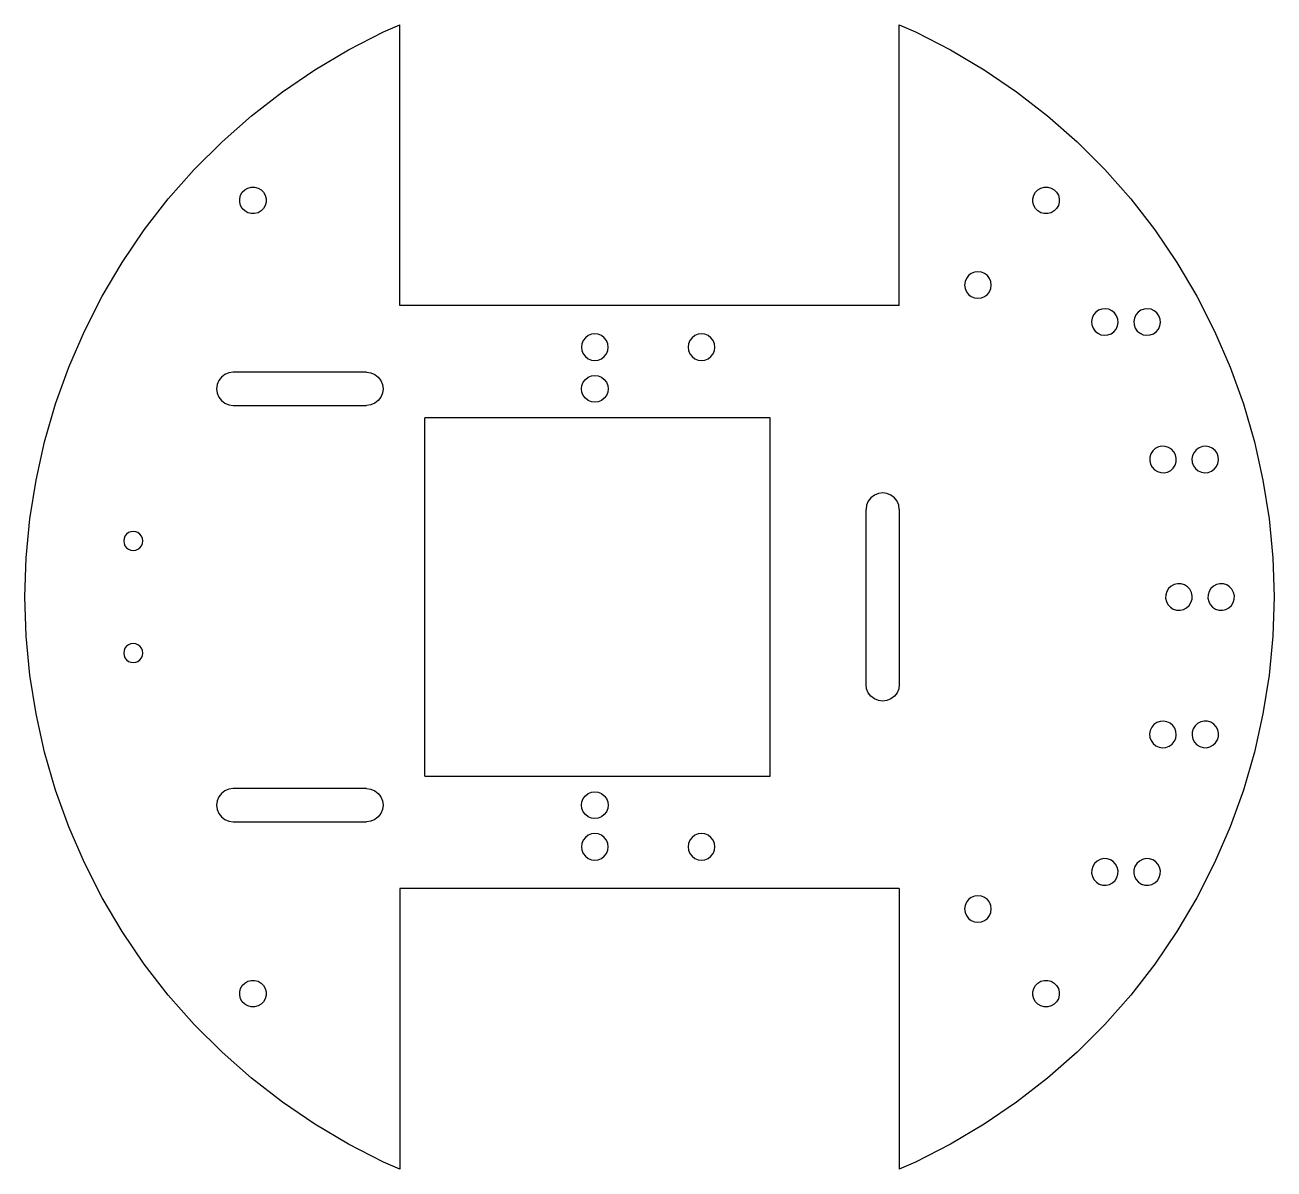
# Model space of a CAD drawing. Header units: inches. Extents: x -153 to 153, y -75 to 75.
# Drawn here: x 3 to 153, y -68.7 to 68.7 of the extents above; entities that cross this region are included whole.
import ezdxf

# ---------------------------------------------------------------- set-up
doc = ezdxf.new("R2010")
doc.units = ezdxf.units.IN
doc.header["$MEASUREMENT"] = 0

msp = doc.modelspace()

# ---------------------------------------------------------------- linework, layer by layer
for p, q in [((41.88, 65.72), (46.07, 67.86)), ((46.07, 67.86), (48.01, 68.7)), ((48.01, 35), (48.01, 68.7)), ((108.01, 68.7), (109.94, 67.86)), ((108.01, 35), (108.01, 68.7)), ((109.94, 67.86), (114.14, 65.72)), ((37.82, 63.32), (41.88, 65.72)), ((114.14, 65.72), (118.2, 63.32)), ((33.92, 60.68), (37.82, 63.32)), ((118.2, 63.32), (122.09, 60.68)), ((30.2, 57.79), (33.92, 60.68)), ((122.09, 60.68), (125.81, 57.79)), ((26.67, 54.67), (30.2, 57.79)), ((125.81, 57.79), (129.35, 54.67)), ((23.34, 51.34), (26.67, 54.67)), ((129.35, 54.67), (132.68, 51.34)), ((20.22, 47.81), (23.34, 51.34)), ((132.68, 51.34), (135.8, 47.81)), ((28.8, 47.83), (28.9, 48.24)), ((28.9, 48.24), (29.11, 48.6)), ((29.11, 48.6), (29.41, 48.89)), ((29.41, 48.89), (29.77, 49.1)), ((29.77, 49.1), (30.17, 49.21)), ((30.17, 49.21), (30.59, 49.21)), ((30.59, 49.21), (31, 49.1)), ((31, 49.1), (31.36, 48.89)), ((31.36, 48.89), (31.65, 48.6)), ((31.65, 48.6), (31.86, 48.24)), ((31.86, 48.24), (31.97, 47.83)), ((124.05, 47.83), (124.15, 48.24)), ((124.15, 48.24), (124.36, 48.6)), ((124.36, 48.6), (124.66, 48.89)), ((124.66, 48.89), (125.02, 49.1)), ((125.02, 49.1), (125.42, 49.21)), ((125.42, 49.21), (125.84, 49.21)), ((125.84, 49.21), (126.25, 49.1)), ((126.25, 49.1), (126.61, 48.89)), ((126.61, 48.89), (126.9, 48.6)), ((126.9, 48.6), (127.11, 48.24)), ((127.11, 48.24), (127.22, 47.83)), ((17.33, 44.08), (20.22, 47.81)), ((28.8, 47.42), (28.8, 47.83)), ((28.9, 47.01), (28.8, 47.42)), ((29.11, 46.65), (28.9, 47.01)), ((29.41, 46.36), (29.11, 46.65)), ((31.65, 46.65), (31.36, 46.36)), ((31.86, 47.01), (31.65, 46.65)), ((31.97, 47.42), (31.86, 47.01)), ((31.97, 47.83), (31.97, 47.42)), ((124.05, 47.42), (124.05, 47.83)), ((124.15, 47.01), (124.05, 47.42)), ((124.36, 46.65), (124.15, 47.01)), ((124.66, 46.36), (124.36, 46.65)), ((126.9, 46.65), (126.61, 46.36)), ((127.11, 47.01), (126.9, 46.65)), ((127.22, 47.42), (127.11, 47.01)), ((127.22, 47.83), (127.22, 47.42)), ((135.8, 47.81), (138.68, 44.08)), ((29.77, 46.15), (29.41, 46.36)), ((30.17, 46.04), (29.77, 46.15)), ((30.59, 46.04), (30.17, 46.04)), ((31, 46.15), (30.59, 46.04)), ((31.36, 46.36), (31, 46.15)), ((125.02, 46.15), (124.66, 46.36)), ((125.42, 46.04), (125.02, 46.15)), ((125.84, 46.04), (125.42, 46.04)), ((126.25, 46.15), (125.84, 46.04)), ((126.61, 46.36), (126.25, 46.15)), ((14.68, 40.19), (17.33, 44.08)), ((138.68, 44.08), (141.33, 40.19)), ((12.29, 36.13), (14.68, 40.19)), ((117.03, 39.02), (116.65, 38.86)), ((117.45, 39.07), (117.03, 39.02)), ((117.86, 39.02), (117.45, 39.07)), ((118.25, 38.86), (117.86, 39.02)), ((141.33, 40.19), (143.73, 36.13)), ((115.9, 37.88), (115.85, 37.47)), ((116.06, 38.27), (115.9, 37.88)), ((116.32, 38.6), (116.06, 38.27)), ((116.65, 38.86), (116.32, 38.6)), ((118.58, 38.6), (118.25, 38.86)), ((118.83, 38.27), (118.58, 38.6)), ((118.99, 37.88), (118.83, 38.27)), ((119.05, 37.47), (118.99, 37.88)), ((10.15, 31.93), (12.29, 36.13)), ((115.85, 37.47), (115.9, 37.06)), ((115.9, 37.06), (116.06, 36.67)), ((116.06, 36.67), (116.32, 36.34)), ((116.32, 36.34), (116.65, 36.08)), ((116.65, 36.08), (117.03, 35.92)), ((117.86, 35.92), (118.25, 36.08)), ((118.25, 36.08), (118.58, 36.34)), ((118.58, 36.34), (118.83, 36.67)), ((118.83, 36.67), (118.99, 37.06)), ((118.99, 37.06), (119.05, 37.47)), ((143.73, 36.13), (145.87, 31.93)), ((108.01, 35), (48.01, 35)), ((117.03, 35.92), (117.45, 35.87)), ((117.45, 35.87), (117.86, 35.92)), ((132.33, 34.58), (131.94, 34.44)), ((132.75, 34.62), (132.33, 34.58)), ((133.16, 34.55), (132.75, 34.62)), ((133.54, 34.38), (133.16, 34.55)), ((137.41, 34.58), (137.02, 34.44)), ((137.83, 34.62), (137.41, 34.58)), ((138.24, 34.55), (137.83, 34.62)), ((138.62, 34.38), (138.24, 34.55)), ((131.16, 33.5), (131.09, 33.09)), ((131.09, 33.09), (131.13, 32.67)), ((131.33, 33.88), (131.16, 33.5)), ((131.6, 34.2), (131.33, 33.88)), ((131.94, 34.44), (131.6, 34.2)), ((133.86, 34.11), (133.54, 34.38)), ((134.1, 33.77), (133.86, 34.11)), ((134.25, 33.38), (134.1, 33.77)), ((134.29, 32.96), (134.25, 33.38)), ((136.24, 33.5), (136.17, 33.09)), ((136.17, 33.09), (136.21, 32.67)), ((136.41, 33.88), (136.24, 33.5)), ((136.68, 34.2), (136.41, 33.88)), ((137.02, 34.44), (136.68, 34.2)), ((138.94, 34.11), (138.62, 34.38)), ((139.18, 33.77), (138.94, 34.11)), ((139.33, 33.38), (139.18, 33.77)), ((139.37, 32.96), (139.33, 33.38)), ((8.27, 27.61), (10.15, 31.93)), ((71.03, 31.55), (70.65, 31.39)), ((71.45, 31.6), (71.03, 31.55)), ((71.86, 31.55), (71.45, 31.6)), ((72.25, 31.39), (71.86, 31.55)), ((83.84, 31.55), (83.46, 31.39)), ((84.26, 31.6), (83.84, 31.55)), ((84.67, 31.55), (84.26, 31.6)), ((85.06, 31.39), (84.67, 31.55)), ((131.13, 32.67), (131.27, 32.28)), ((131.27, 32.28), (131.51, 31.94)), ((131.51, 31.94), (131.84, 31.67)), ((131.84, 31.67), (132.22, 31.5)), ((133.04, 31.47), (133.44, 31.61)), ((133.44, 31.61), (133.78, 31.85)), ((133.78, 31.85), (134.04, 32.17)), ((134.04, 32.17), (134.22, 32.55)), ((134.22, 32.55), (134.29, 32.96)), ((136.21, 32.67), (136.35, 32.28)), ((136.35, 32.28), (136.59, 31.94)), ((136.59, 31.94), (136.92, 31.67)), ((136.92, 31.67), (137.3, 31.5)), ((138.12, 31.47), (138.52, 31.61)), ((138.52, 31.61), (138.86, 31.85)), ((138.86, 31.85), (139.12, 32.17)), ((139.12, 32.17), (139.3, 32.55)), ((139.3, 32.55), (139.37, 32.96)), ((145.87, 31.93), (147.74, 27.61)), ((69.9, 30.41), (69.85, 30)), ((70.06, 30.8), (69.9, 30.41)), ((70.32, 31.13), (70.06, 30.8)), ((70.65, 31.39), (70.32, 31.13)), ((72.58, 31.13), (72.25, 31.39)), ((72.83, 30.8), (72.58, 31.13)), ((72.99, 30.41), (72.83, 30.8)), ((73.05, 30), (72.99, 30.41)), ((82.71, 30.41), (82.66, 30)), ((82.87, 30.8), (82.71, 30.41)), ((83.13, 31.13), (82.87, 30.8)), ((83.46, 31.39), (83.13, 31.13)), ((85.39, 31.13), (85.06, 31.39)), ((85.64, 30.8), (85.39, 31.13)), ((85.8, 30.41), (85.64, 30.8)), ((85.86, 30), (85.8, 30.41)), ((132.22, 31.5), (132.63, 31.43)), ((132.63, 31.43), (133.04, 31.47)), ((137.3, 31.5), (137.71, 31.43)), ((137.71, 31.43), (138.12, 31.47)), ((69.85, 30), (69.9, 29.59)), ((69.9, 29.59), (70.06, 29.2)), ((70.06, 29.2), (70.32, 28.87)), ((70.32, 28.87), (70.65, 28.61)), ((70.65, 28.61), (71.03, 28.45)), ((71.86, 28.45), (72.25, 28.61)), ((72.25, 28.61), (72.58, 28.87)), ((72.58, 28.87), (72.83, 29.2)), ((72.83, 29.2), (72.99, 29.59)), ((72.99, 29.59), (73.05, 30)), ((82.66, 30), (82.71, 29.59)), ((82.71, 29.59), (82.87, 29.2)), ((82.87, 29.2), (83.13, 28.87)), ((83.13, 28.87), (83.46, 28.61)), ((83.46, 28.61), (83.84, 28.45)), ((84.67, 28.45), (85.06, 28.61)), ((85.06, 28.61), (85.39, 28.87)), ((85.39, 28.87), (85.64, 29.2)), ((85.64, 29.2), (85.8, 29.59)), ((85.8, 29.59), (85.86, 30)), ((6.68, 23.18), (8.27, 27.61)), ((71.03, 28.45), (71.45, 28.4)), ((71.45, 28.4), (71.86, 28.45)), ((83.84, 28.45), (84.26, 28.4)), ((84.26, 28.4), (84.67, 28.45)), ((147.74, 27.61), (149.34, 23.18)), ((26.08, 25.52), (26.01, 25)), ((26.28, 26), (26.08, 25.52)), ((26.59, 26.41), (26.28, 26)), ((27.01, 26.73), (26.59, 26.41)), ((27.49, 26.93), (27.01, 26.73)), ((28.01, 27), (27.49, 26.93)), ((44.01, 27), (28.01, 27)), ((44.01, 27), (44.53, 26.93)), ((44.53, 26.93), (45.01, 26.73)), ((45.01, 26.73), (45.42, 26.41)), ((45.42, 26.41), (45.74, 26)), ((45.74, 26), (45.94, 25.52)), ((45.94, 25.52), (46.01, 25)), ((69.9, 25.41), (70.06, 25.8)), ((70.06, 25.8), (70.32, 26.13)), ((70.32, 26.13), (70.65, 26.39)), ((70.65, 26.39), (71.03, 26.55)), ((71.03, 26.55), (71.45, 26.6)), ((71.45, 26.6), (71.86, 26.55)), ((71.86, 26.55), (72.25, 26.39)), ((72.25, 26.39), (72.58, 26.13)), ((72.58, 26.13), (72.83, 25.8)), ((72.83, 25.8), (72.99, 25.41)), ((26.01, 25), (26.08, 24.48)), ((26.08, 24.48), (26.28, 24)), ((45.94, 24.48), (45.74, 24)), ((46.01, 25), (45.94, 24.48)), ((69.85, 25), (69.9, 25.41)), ((69.9, 24.59), (69.85, 25)), ((70.06, 24.2), (69.9, 24.59)), ((70.32, 23.87), (70.06, 24.2)), ((72.83, 24.2), (72.58, 23.87)), ((72.99, 24.59), (72.83, 24.2)), ((72.99, 25.41), (73.05, 25)), ((73.05, 25), (72.99, 24.59)), ((5.36, 18.65), (6.68, 23.18)), ((26.28, 24), (26.59, 23.59)), ((26.59, 23.59), (27.01, 23.27)), ((27.01, 23.27), (27.49, 23.07)), ((27.49, 23.07), (28.01, 23)), ((28.01, 23), (44.01, 23)), ((44.53, 23.07), (44.01, 23)), ((45.01, 23.27), (44.53, 23.07)), ((45.42, 23.59), (45.01, 23.27)), ((45.74, 24), (45.42, 23.59)), ((70.65, 23.61), (70.32, 23.87)), ((71.03, 23.45), (70.65, 23.61)), ((71.45, 23.4), (71.03, 23.45)), ((71.86, 23.45), (71.45, 23.4)), ((72.25, 23.61), (71.86, 23.45)), ((72.58, 23.87), (72.25, 23.61)), ((149.34, 23.18), (150.65, 18.65)), ((92.51, 21.5), (51.01, 21.5)), ((51.01, -21.5), (51.01, 21.5)), ((92.51, -21.5), (92.51, 21.5)), ((4.34, 14.05), (5.36, 18.65)), ((139.12, 18.02), (138.75, 17.82)), ((139.52, 18.11), (139.12, 18.02)), ((139.94, 18.09), (139.52, 18.11)), ((140.34, 17.97), (139.94, 18.09)), ((144.4, 18.07), (144.01, 17.93)), ((144.81, 18.11), (144.4, 18.07)), ((145.22, 18.04), (144.81, 18.11)), ((145.6, 17.87), (145.22, 18.04)), ((150.65, 18.65), (151.68, 14.05)), ((138.1, 16.78), (138.08, 16.37)), ((138.22, 17.18), (138.1, 16.78)), ((138.44, 17.54), (138.22, 17.18)), ((138.75, 17.82), (138.44, 17.54)), ((140.69, 17.75), (140.34, 17.97)), ((140.98, 17.44), (140.69, 17.75)), ((141.17, 17.07), (140.98, 17.44)), ((141.27, 16.66), (141.17, 17.07)), ((141.25, 16.25), (141.27, 16.66)), ((143.22, 16.99), (143.15, 16.58)), ((143.15, 16.58), (143.19, 16.16)), ((143.4, 17.37), (143.22, 16.99)), ((143.66, 17.69), (143.4, 17.37)), ((144.01, 17.93), (143.66, 17.69)), ((145.93, 17.6), (145.6, 17.87)), ((146.17, 17.26), (145.93, 17.6)), ((146.31, 16.87), (146.17, 17.26)), ((146.35, 16.45), (146.31, 16.87)), ((138.08, 16.37), (138.17, 15.96)), ((138.17, 15.96), (138.37, 15.59)), ((138.37, 15.59), (138.65, 15.28)), ((138.65, 15.28), (139.01, 15.06)), ((139.01, 15.06), (139.4, 14.94)), ((139.82, 14.92), (140.23, 15.01)), ((140.23, 15.01), (140.6, 15.21)), ((140.6, 15.21), (140.9, 15.49)), ((140.9, 15.49), (141.13, 15.85)), ((141.13, 15.85), (141.25, 16.25)), ((143.19, 16.16), (143.34, 15.77)), ((143.34, 15.77), (143.58, 15.43)), ((143.58, 15.43), (143.9, 15.16)), ((143.9, 15.16), (144.28, 14.99)), ((145.11, 14.96), (145.5, 15.1)), ((145.5, 15.1), (145.84, 15.34)), ((145.84, 15.34), (146.11, 15.66)), ((146.11, 15.66), (146.28, 16.04)), ((146.28, 16.04), (146.35, 16.45)), ((3.6, 9.4), (4.34, 14.05)), ((139.4, 14.94), (139.82, 14.92)), ((144.28, 14.99), (144.69, 14.92)), ((144.69, 14.92), (145.11, 14.96)), ((151.68, 14.05), (152.42, 9.4)), ((105.01, 12.23), (104.59, 11.91)), ((105.49, 12.43), (105.01, 12.23)), ((106.01, 12.5), (105.49, 12.43)), ((106.53, 12.43), (106.01, 12.5)), ((107.01, 12.23), (106.53, 12.43)), ((107.42, 11.91), (107.01, 12.23)), ((104.08, 11.02), (104.01, 10.5)), ((104.28, 11.5), (104.08, 11.02)), ((104.59, 11.91), (104.28, 11.5)), ((107.74, 11.5), (107.42, 11.91)), ((107.94, 11.02), (107.74, 11.5)), ((108.01, 10.5), (107.94, 11.02)), ((3.16, 4.71), (3.6, 9.4)), ((104.01, -10.5), (104.01, 10.5)), ((108.01, 10.5), (108.01, -10.5)), ((152.42, 9.4), (152.86, 4.71)), ((15.19, 7.54), (15.01, 7.31)), ((15.43, 7.73), (15.19, 7.54)), ((15.71, 7.84), (15.43, 7.73)), ((16.01, 7.88), (15.71, 7.84)), ((16.31, 7.84), (16.01, 7.88)), ((16.58, 7.73), (16.31, 7.84)), ((16.82, 7.54), (16.58, 7.73)), ((17, 7.31), (16.82, 7.54)), ((14.9, 7.03), (14.86, 6.73)), ((14.86, 6.73), (14.9, 6.43)), ((15.01, 7.31), (14.9, 7.03)), ((14.9, 6.43), (15.01, 6.16)), ((15.01, 6.16), (15.19, 5.92)), ((16.82, 5.92), (17, 6.16)), ((17.12, 7.03), (17, 7.31)), ((17, 6.16), (17.12, 6.43)), ((17.15, 6.73), (17.12, 7.03)), ((17.12, 6.43), (17.15, 6.73)), ((3.01, 0), (3.16, 4.71)), ((15.19, 5.92), (15.43, 5.74)), ((15.43, 5.74), (15.71, 5.62)), ((15.71, 5.62), (16.01, 5.58)), ((16.01, 5.58), (16.31, 5.62)), ((16.31, 5.62), (16.58, 5.74)), ((16.58, 5.74), (16.82, 5.92)), ((152.86, 4.71), (153.01, 0)), ((141.02, 1.51), (140.65, 1.31)), ((141.43, 1.6), (141.02, 1.51)), ((141.85, 1.58), (141.43, 1.6)), ((142.25, 1.46), (141.85, 1.58)), ((146.1, 1.51), (145.73, 1.31)), ((146.51, 1.6), (146.1, 1.51)), ((146.93, 1.58), (146.51, 1.6)), ((147.33, 1.46), (146.93, 1.58)), ((140, 0.27), (139.98, -0.14)), ((140.12, 0.67), (140, 0.27)), ((140.35, 1.03), (140.12, 0.67)), ((140.65, 1.31), (140.35, 1.03)), ((142.6, 1.24), (142.25, 1.46)), ((142.88, 0.93), (142.6, 1.24)), ((143.08, 0.56), (142.88, 0.93)), ((143.17, 0.15), (143.08, 0.56)), ((143.16, -0.26), (143.17, 0.15)), ((145.08, 0.27), (145.06, -0.14)), ((145.2, 0.67), (145.08, 0.27)), ((145.43, 1.03), (145.2, 0.67)), ((145.73, 1.31), (145.43, 1.03)), ((147.68, 1.24), (147.33, 1.46)), ((147.96, 0.93), (147.68, 1.24)), ((148.16, 0.56), (147.96, 0.93)), ((148.25, 0.15), (148.16, 0.56)), ((148.24, -0.26), (148.25, 0.15)), ((3.16, -4.71), (3.01, 0)), ((139.98, -0.14), (140.08, -0.55)), ((140.08, -0.55), (140.27, -0.92)), ((140.27, -0.92), (140.56, -1.23)), ((140.56, -1.23), (140.91, -1.45)), ((140.91, -1.45), (141.31, -1.57)), ((141.73, -1.59), (142.13, -1.5)), ((142.13, -1.5), (142.5, -1.3)), ((142.5, -1.3), (142.81, -1.02)), ((142.81, -1.02), (143.03, -0.66)), ((143.03, -0.66), (143.16, -0.26)), ((145.06, -0.14), (145.16, -0.55)), ((145.16, -0.55), (145.35, -0.92)), ((145.35, -0.92), (145.64, -1.23)), ((145.64, -1.23), (145.99, -1.45)), ((145.99, -1.45), (146.39, -1.57)), ((146.81, -1.59), (147.21, -1.5)), ((147.21, -1.5), (147.58, -1.3)), ((147.58, -1.3), (147.89, -1.02)), ((147.89, -1.02), (148.11, -0.66)), ((148.11, -0.66), (148.24, -0.26)), ((153.01, 0), (152.86, -4.71)), ((141.31, -1.57), (141.73, -1.59)), ((146.39, -1.57), (146.81, -1.59)), ((3.6, -9.4), (3.16, -4.71)), ((15.19, -5.92), (15.01, -6.16)), ((15.43, -5.74), (15.19, -5.92)), ((15.71, -5.62), (15.43, -5.74)), ((16.01, -5.58), (15.71, -5.62)), ((16.31, -5.62), (16.01, -5.58)), ((16.58, -5.74), (16.31, -5.62)), ((16.82, -5.92), (16.58, -5.74)), ((17, -6.16), (16.82, -5.92)), ((152.86, -4.71), (152.42, -9.4)), ((14.9, -6.43), (14.86, -6.73)), ((14.86, -6.73), (14.9, -7.03)), ((15.01, -6.16), (14.9, -6.43)), ((14.9, -7.03), (15.01, -7.31)), ((15.01, -7.31), (15.19, -7.54)), ((16.82, -7.54), (17, -7.31)), ((17.12, -6.43), (17, -6.16)), ((17, -7.31), (17.12, -7.03)), ((17.15, -6.73), (17.12, -6.43)), ((17.12, -7.03), (17.15, -6.73)), ((15.19, -7.54), (15.43, -7.73)), ((15.43, -7.73), (15.71, -7.84)), ((15.71, -7.84), (16.01, -7.88)), ((16.01, -7.88), (16.31, -7.84)), ((16.31, -7.84), (16.58, -7.73)), ((16.58, -7.73), (16.82, -7.54)), ((4.34, -14.05), (3.6, -9.4)), ((152.42, -9.4), (151.68, -14.05)), ((104.08, -11.02), (104.01, -10.5)), ((104.28, -11.5), (104.08, -11.02)), ((104.59, -11.91), (104.28, -11.5)), ((105.01, -12.23), (104.59, -11.91)), ((107.42, -11.91), (107.01, -12.23)), ((107.74, -11.5), (107.42, -11.91)), ((107.94, -11.02), (107.74, -11.5)), ((108.01, -10.5), (107.94, -11.02)), ((105.49, -12.43), (105.01, -12.23)), ((106.01, -12.5), (105.49, -12.43)), ((106.53, -12.43), (106.01, -12.5)), ((107.01, -12.23), (106.53, -12.43)), ((5.36, -18.65), (4.34, -14.05)), ((139.32, -14.95), (138.93, -15.09)), ((139.73, -14.91), (139.32, -14.95)), ((140.14, -14.98), (139.73, -14.91)), ((140.52, -15.15), (140.14, -14.98)), ((144.6, -14.91), (144.2, -15)), ((145.02, -14.93), (144.6, -14.91)), ((145.42, -15.05), (145.02, -14.93)), ((151.68, -14.05), (150.65, -18.65)), ((138.14, -16.03), (138.07, -16.44)), ((138.07, -16.44), (138.11, -16.86)), ((138.32, -15.65), (138.14, -16.03)), ((138.58, -15.33), (138.32, -15.65)), ((138.93, -15.09), (138.58, -15.33)), ((140.85, -15.42), (140.52, -15.15)), ((141.09, -15.76), (140.85, -15.42)), ((141.23, -16.15), (141.09, -15.76)), ((141.27, -16.57), (141.23, -16.15)), ((143.18, -16.24), (143.16, -16.65)), ((143.3, -15.84), (143.18, -16.24)), ((143.52, -15.48), (143.3, -15.84)), ((143.83, -15.2), (143.52, -15.48)), ((144.2, -15), (143.83, -15.2)), ((145.77, -15.27), (145.42, -15.05)), ((146.06, -15.58), (145.77, -15.27)), ((146.25, -15.95), (146.06, -15.58)), ((146.35, -16.36), (146.25, -15.95)), ((146.33, -16.77), (146.35, -16.36)), ((138.11, -16.86), (138.26, -17.25)), ((138.26, -17.25), (138.5, -17.59)), ((138.5, -17.59), (138.82, -17.86)), ((138.82, -17.86), (139.2, -18.03)), ((140.03, -18.06), (140.42, -17.92)), ((140.42, -17.92), (140.76, -17.68)), ((140.76, -17.68), (141.03, -17.36)), ((141.03, -17.36), (141.2, -16.98)), ((141.2, -16.98), (141.27, -16.57)), ((143.16, -16.65), (143.25, -17.06)), ((143.25, -17.06), (143.45, -17.43)), ((143.45, -17.43), (143.73, -17.74)), ((143.73, -17.74), (144.09, -17.96)), ((144.09, -17.96), (144.48, -18.08)), ((145.31, -18.01), (145.68, -17.81)), ((145.68, -17.81), (145.98, -17.53)), ((145.98, -17.53), (146.21, -17.17)), ((146.21, -17.17), (146.33, -16.77)), ((6.68, -23.18), (5.36, -18.65)), ((139.2, -18.03), (139.61, -18.1)), ((139.61, -18.1), (140.03, -18.06)), ((144.48, -18.08), (144.9, -18.1)), ((144.9, -18.1), (145.31, -18.01)), ((150.65, -18.65), (149.34, -23.18)), ((51.01, -21.5), (92.51, -21.5)), ((8.27, -27.61), (6.68, -23.18)), ((26.59, -23.59), (26.28, -24)), ((27.01, -23.27), (26.59, -23.59)), ((27.49, -23.07), (27.01, -23.27)), ((28.01, -23), (27.49, -23.07)), ((44.01, -23), (28.01, -23)), ((44.01, -23), (44.53, -23.07)), ((44.53, -23.07), (45.01, -23.27)), ((45.01, -23.27), (45.42, -23.59)), ((45.42, -23.59), (45.74, -24)), ((70.06, -24.2), (70.32, -23.87)), ((70.32, -23.87), (70.65, -23.61)), ((70.65, -23.61), (71.03, -23.45)), ((71.03, -23.45), (71.45, -23.4)), ((71.45, -23.4), (71.86, -23.45)), ((71.86, -23.45), (72.25, -23.61)), ((72.25, -23.61), (72.58, -23.87)), ((72.58, -23.87), (72.83, -24.2)), ((149.34, -23.18), (147.74, -27.61)), ((26.08, -24.48), (26.01, -25)), ((26.01, -25), (26.08, -25.52)), ((26.28, -24), (26.08, -24.48)), ((45.74, -24), (45.94, -24.48)), ((45.94, -24.48), (46.01, -25)), ((46.01, -25), (45.94, -25.52)), ((69.85, -25), (69.9, -24.59)), ((69.9, -25.41), (69.85, -25)), ((69.9, -24.59), (70.06, -24.2)), ((70.06, -25.8), (69.9, -25.41)), ((72.83, -24.2), (72.99, -24.59)), ((72.99, -25.41), (72.83, -25.8)), ((72.99, -24.59), (73.05, -25)), ((73.05, -25), (72.99, -25.41)), ((26.08, -25.52), (26.28, -26)), ((26.28, -26), (26.59, -26.41)), ((26.59, -26.41), (27.01, -26.73)), ((27.01, -26.73), (27.49, -26.93)), ((27.49, -26.93), (28.01, -27)), ((44.53, -26.93), (44.01, -27)), ((45.01, -26.73), (44.53, -26.93)), ((45.42, -26.41), (45.01, -26.73)), ((45.74, -26), (45.42, -26.41)), ((45.94, -25.52), (45.74, -26)), ((70.32, -26.13), (70.06, -25.8)), ((70.65, -26.39), (70.32, -26.13)), ((71.03, -26.55), (70.65, -26.39)), ((71.45, -26.6), (71.03, -26.55)), ((71.86, -26.55), (71.45, -26.6)), ((72.25, -26.39), (71.86, -26.55)), ((72.58, -26.13), (72.25, -26.39)), ((72.83, -25.8), (72.58, -26.13)), ((10.15, -31.93), (8.27, -27.61)), ((28.01, -27), (44.01, -27)), ((71.03, -28.45), (70.65, -28.61)), ((71.45, -28.4), (71.03, -28.45)), ((71.86, -28.45), (71.45, -28.4)), ((72.25, -28.61), (71.86, -28.45)), ((83.84, -28.45), (83.46, -28.61)), ((84.26, -28.4), (83.84, -28.45)), ((84.67, -28.45), (84.26, -28.4)), ((85.06, -28.61), (84.67, -28.45)), ((147.74, -27.61), (145.87, -31.93)), ((69.9, -29.59), (69.85, -30)), ((70.06, -29.2), (69.9, -29.59)), ((70.32, -28.87), (70.06, -29.2)), ((70.65, -28.61), (70.32, -28.87)), ((72.58, -28.87), (72.25, -28.61)), ((72.83, -29.2), (72.58, -28.87)), ((72.99, -29.59), (72.83, -29.2)), ((73.05, -30), (72.99, -29.59)), ((82.71, -29.59), (82.66, -30)), ((82.87, -29.2), (82.71, -29.59)), ((83.13, -28.87), (82.87, -29.2)), ((83.46, -28.61), (83.13, -28.87)), ((85.39, -28.87), (85.06, -28.61)), ((85.64, -29.2), (85.39, -28.87)), ((85.8, -29.59), (85.64, -29.2)), ((85.86, -30), (85.8, -29.59)), ((69.85, -30), (69.9, -30.41)), ((69.9, -30.41), (70.06, -30.8)), ((70.06, -30.8), (70.32, -31.13)), ((70.32, -31.13), (70.65, -31.39)), ((70.65, -31.39), (71.03, -31.55)), ((71.86, -31.55), (72.25, -31.39)), ((72.25, -31.39), (72.58, -31.13)), ((72.58, -31.13), (72.83, -30.8)), ((72.83, -30.8), (72.99, -30.41)), ((72.99, -30.41), (73.05, -30)), ((82.66, -30), (82.71, -30.41)), ((82.71, -30.41), (82.87, -30.8)), ((82.87, -30.8), (83.13, -31.13)), ((83.13, -31.13), (83.46, -31.39)), ((83.46, -31.39), (83.84, -31.55)), ((84.67, -31.55), (85.06, -31.39)), ((85.06, -31.39), (85.39, -31.13)), ((85.39, -31.13), (85.64, -30.8)), ((85.64, -30.8), (85.8, -30.41)), ((85.8, -30.41), (85.86, -30)), ((132.54, -31.42), (132.13, -31.51)), ((132.96, -31.44), (132.54, -31.42)), ((133.36, -31.56), (132.96, -31.44)), ((137.62, -31.42), (137.21, -31.51)), ((138.04, -31.44), (137.62, -31.42)), ((138.44, -31.56), (138.04, -31.44)), ((12.29, -36.13), (10.15, -31.93)), ((71.03, -31.55), (71.45, -31.6)), ((71.45, -31.6), (71.86, -31.55)), ((83.84, -31.55), (84.26, -31.6)), ((84.26, -31.6), (84.67, -31.55)), ((131.11, -32.75), (131.09, -33.16)), ((131.23, -32.35), (131.11, -32.75)), ((131.46, -31.99), (131.23, -32.35)), ((131.76, -31.71), (131.46, -31.99)), ((132.13, -31.51), (131.76, -31.71)), ((133.71, -31.78), (133.36, -31.56)), ((133.99, -32.09), (133.71, -31.78)), ((134.19, -32.46), (133.99, -32.09)), ((134.28, -32.87), (134.19, -32.46)), ((134.27, -33.28), (134.28, -32.87)), ((136.19, -32.75), (136.17, -33.16)), ((136.31, -32.35), (136.19, -32.75)), ((136.54, -31.99), (136.31, -32.35)), ((136.84, -31.71), (136.54, -31.99)), ((137.21, -31.51), (136.84, -31.71)), ((138.79, -31.78), (138.44, -31.56)), ((139.07, -32.09), (138.79, -31.78)), ((139.27, -32.46), (139.07, -32.09)), ((139.36, -32.87), (139.27, -32.46)), ((139.35, -33.28), (139.36, -32.87)), ((145.87, -31.93), (143.73, -36.13)), ((131.09, -33.16), (131.19, -33.57)), ((131.19, -33.57), (131.38, -33.94)), ((131.38, -33.94), (131.67, -34.25)), ((131.67, -34.25), (132.02, -34.47)), ((132.02, -34.47), (132.42, -34.59)), ((133.24, -34.52), (133.61, -34.32)), ((133.61, -34.32), (133.92, -34.04)), ((133.92, -34.04), (134.14, -33.68)), ((134.14, -33.68), (134.27, -33.28)), ((136.17, -33.16), (136.27, -33.57)), ((136.27, -33.57), (136.46, -33.94)), ((136.46, -33.94), (136.75, -34.25)), ((136.75, -34.25), (137.1, -34.47)), ((137.1, -34.47), (137.5, -34.59)), ((138.32, -34.52), (138.69, -34.32)), ((138.69, -34.32), (139, -34.04)), ((139, -34.04), (139.22, -33.68)), ((139.22, -33.68), (139.35, -33.28)), ((48.01, -35), (48.01, -68.7)), ((108.01, -35), (48.01, -35)), ((108.01, -35), (108.01, -68.7)), ((117.03, -35.92), (116.65, -36.08)), ((117.45, -35.87), (117.03, -35.92)), ((117.86, -35.92), (117.45, -35.87)), ((118.25, -36.08), (117.86, -35.92)), ((132.42, -34.59), (132.84, -34.61)), ((132.84, -34.61), (133.24, -34.52)), ((137.5, -34.59), (137.92, -34.61)), ((137.92, -34.61), (138.32, -34.52)), ((14.68, -40.19), (12.29, -36.13)), ((115.9, -37.06), (115.85, -37.47)), ((115.85, -37.47), (115.9, -37.88)), ((116.06, -36.67), (115.9, -37.06)), ((116.32, -36.34), (116.06, -36.67)), ((116.65, -36.08), (116.32, -36.34)), ((118.58, -36.34), (118.25, -36.08)), ((118.83, -36.67), (118.58, -36.34)), ((118.99, -37.06), (118.83, -36.67)), ((119.05, -37.47), (118.99, -37.06)), ((118.99, -37.88), (119.05, -37.47)), ((143.73, -36.13), (141.33, -40.19)), ((115.9, -37.88), (116.06, -38.27)), ((116.06, -38.27), (116.32, -38.6)), ((116.32, -38.6), (116.65, -38.86)), ((116.65, -38.86), (117.03, -39.02)), ((117.86, -39.02), (118.25, -38.86)), ((118.25, -38.86), (118.58, -38.6)), ((118.58, -38.6), (118.83, -38.27)), ((118.83, -38.27), (118.99, -37.88)), ((17.33, -44.08), (14.68, -40.19)), ((117.03, -39.02), (117.45, -39.07)), ((117.45, -39.07), (117.86, -39.02)), ((141.33, -40.19), (138.68, -44.08)), ((20.22, -47.81), (17.33, -44.08)), ((138.68, -44.08), (135.8, -47.81)), ((29.11, -46.65), (29.41, -46.36)), ((29.41, -46.36), (29.77, -46.15)), ((29.77, -46.15), (30.17, -46.04)), ((30.17, -46.04), (30.59, -46.04)), ((30.59, -46.04), (31, -46.15)), ((31, -46.15), (31.36, -46.36)), ((31.36, -46.36), (31.65, -46.65)), ((124.36, -46.65), (124.66, -46.36)), ((124.66, -46.36), (125.02, -46.15)), ((125.02, -46.15), (125.42, -46.04)), ((125.42, -46.04), (125.84, -46.04)), ((125.84, -46.04), (126.25, -46.15)), ((126.25, -46.15), (126.61, -46.36)), ((126.61, -46.36), (126.9, -46.65)), ((23.34, -51.34), (20.22, -47.81)), ((28.8, -47.42), (28.9, -47.01)), ((28.8, -47.83), (28.8, -47.42)), ((28.9, -48.24), (28.8, -47.83)), ((28.9, -47.01), (29.11, -46.65)), ((31.65, -46.65), (31.86, -47.01)), ((31.86, -47.01), (31.97, -47.42)), ((31.97, -47.83), (31.86, -48.24)), ((31.97, -47.42), (31.97, -47.83)), ((124.05, -47.42), (124.15, -47.01)), ((124.05, -47.83), (124.05, -47.42)), ((124.15, -48.24), (124.05, -47.83)), ((124.15, -47.01), (124.36, -46.65)), ((126.9, -46.65), (127.11, -47.01)), ((127.11, -47.01), (127.22, -47.42)), ((127.22, -47.83), (127.11, -48.24)), ((127.22, -47.42), (127.22, -47.83)), ((135.8, -47.81), (132.68, -51.34)), ((29.11, -48.6), (28.9, -48.24)), ((29.41, -48.89), (29.11, -48.6)), ((29.77, -49.1), (29.41, -48.89)), ((30.17, -49.21), (29.77, -49.1)), ((30.59, -49.21), (30.17, -49.21)), ((31, -49.1), (30.59, -49.21)), ((31.36, -48.89), (31, -49.1)), ((31.65, -48.6), (31.36, -48.89)), ((31.86, -48.24), (31.65, -48.6)), ((124.36, -48.6), (124.15, -48.24)), ((124.66, -48.89), (124.36, -48.6)), ((125.02, -49.1), (124.66, -48.89)), ((125.42, -49.21), (125.02, -49.1)), ((125.84, -49.21), (125.42, -49.21)), ((126.25, -49.1), (125.84, -49.21)), ((126.61, -48.89), (126.25, -49.1)), ((126.9, -48.6), (126.61, -48.89)), ((127.11, -48.24), (126.9, -48.6)), ((26.67, -54.67), (23.34, -51.34)), ((132.68, -51.34), (129.35, -54.67)), ((30.2, -57.79), (26.67, -54.67)), ((129.35, -54.67), (125.81, -57.79)), ((33.92, -60.68), (30.2, -57.79)), ((125.81, -57.79), (122.09, -60.68)), ((37.82, -63.32), (33.92, -60.68)), ((122.09, -60.68), (118.2, -63.32)), ((41.88, -65.72), (37.82, -63.32)), ((118.2, -63.32), (114.14, -65.72)), ((46.07, -67.86), (41.88, -65.72)), ((114.14, -65.72), (109.94, -67.86)), ((48.01, -68.7), (46.07, -67.86)), ((109.94, -67.86), (108.01, -68.7))]:
    msp.add_line(p, q)

doc.saveas('drawing.dxf')
